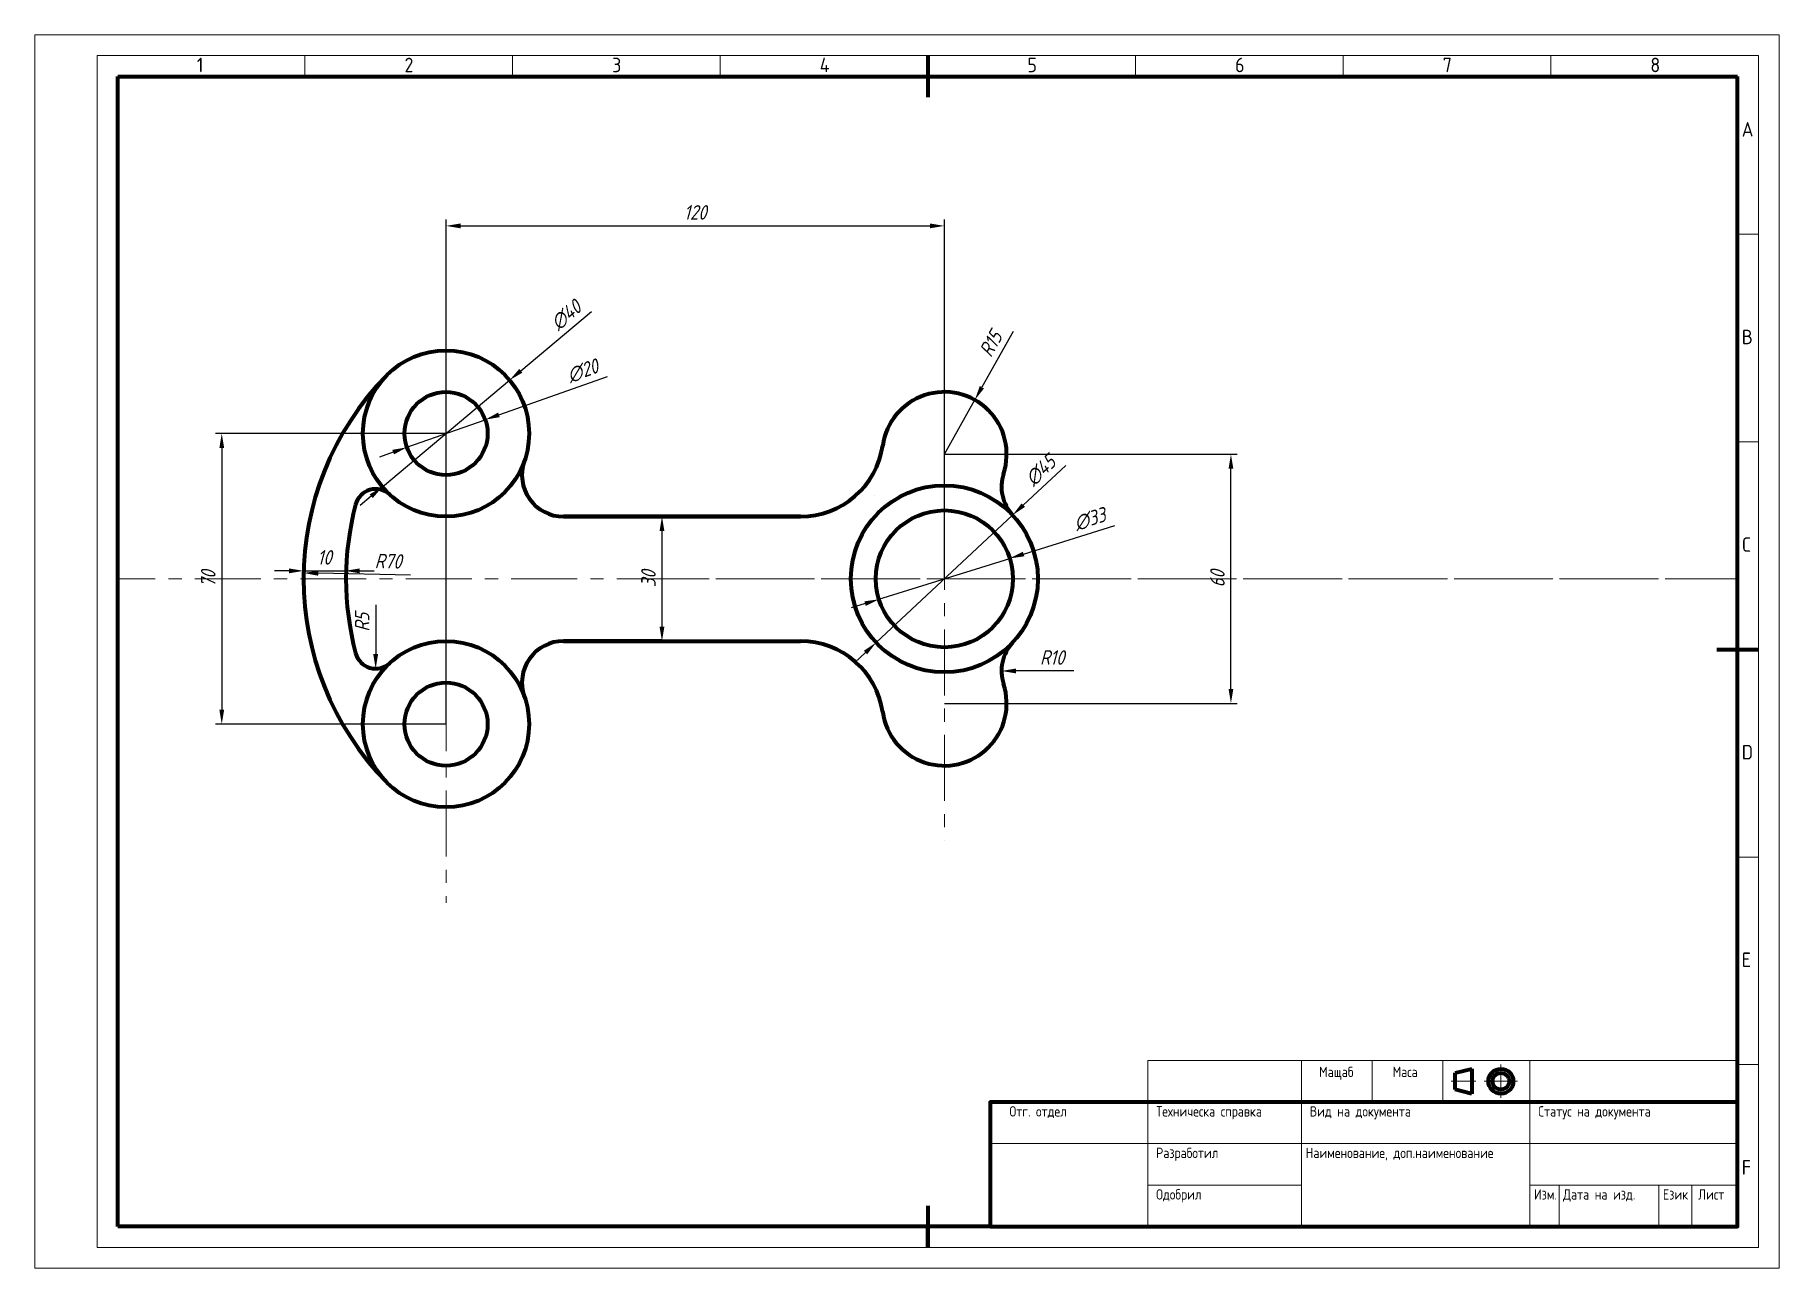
# Model space of a CAD drawing. Extents: x 0 to 420, y 0 to 297.
import ezdxf
from ezdxf.enums import TextEntityAlignment as Align

# ---------------------------------------------------------------- set-up
doc = ezdxf.new("R2010")
doc.units = 0
doc.linetypes.add('CENTER', pattern=[50.8, 31.75, -6.35, 6.35, -6.35])
doc.layers.get('DEFPOINTS').update_dxf_attribs({"linetype": 'CONTINUOUS'})
for name, color, linetype, lineweight in [('Axis', 200, 'CENTER', 20), ('Dimensions', 80, 'CONTINUOUS', 20), ('Narrow', 160, 'CONTINUOUS', 20), ('Text35', 253, 'CONTINUOUS', 35), ('Wide', 10, 'CONTINUOUS', 70)]:
    doc.layers.add(name, color=color, linetype=linetype, lineweight=lineweight)
doc.styles.add('ISO Proportional', font='isocp.shx')
doc.styles.get("Standard").update_dxf_attribs({"font": 'simplexc.shx', "width": 0.8, "oblique": 15})
doc.styles.add('WFTEXTn', font='simplexc.shx', dxfattribs={"width": 0.8})
doc.dimstyles.get("Standard").update_dxf_attribs({"dimtxt": 3.5, "dimasz": 3.5, "dimexe": 1.5, "dimexo": 0, "dimgap": 1.5, "dimtad": 1, "dimdsep": 46, "dimtxsty": 'Standard', "dimcen": -1.5, "dimdle": 1.25, "dimadec": 0, "dimazin": 0, "dimtfac": 0.75, "dimtdec": 1, "dimtmove": 0, "dimatfit": 3, "dimfxl": 1, "dimtolj": 1, "dimarcsym": 0})
doc.dimstyles.new('STANDARD$3', dxfattribs={"dimtxt": 3.5, "dimasz": 3.5, "dimexe": 1.5, "dimexo": 0, "dimgap": 1.5, "dimtad": 1, "dimdsep": 46, "dimtxsty": 'Standard', "dimcen": -1.5, "dimdle": 1.25, "dimadec": 0, "dimazin": 0, "dimtfac": 0.75, "dimtdec": 1, "dimtmove": 0, "dimatfit": 0, "dimfxl": 1, "dimtolj": 1, "dimarcsym": 0})

# ---------------------------------------------------------------- blocks, each defined once
blk = doc.blocks.new('*D18')
at = {"layer": 'DEFPOINTS', "color": 0, "ltscale": 0.5, "transparency": 16777216}
for p in [(108.43, 204.33), (89.57, 197.67)]:
    blk.add_point(p, dxfattribs=at)
at = {"layer": 'Dimensions', "color": 0, "lineweight": -2, "ltscale": 0.5, "transparency": 16777216}
for p, q in [((111.73, 205.49), (137.92, 214.73)), ((89.57, 197.67), (108.43, 204.33)), ((86.27, 196.51), (82.97, 195.34))]:
    blk.add_line(p, q, dxfattribs=at)
at = {"layer": 'Dimensions', "color": 0, "ltscale": 0.5, "transparency": 16777216}
for points in [[(111.54, 206.04), (111.92, 204.94), (108.43, 204.33)], [(86.08, 197.06), (86.46, 195.96), (89.57, 197.67)]]:
    blk.add_solid(points, dxfattribs=at)
at = {"layer": 'Dimensions', "color": 0, "ltscale": 0.5, "transparency": 16777216, "insert": (131.92, 216.06), "char_height": 3.5, "attachment_point": 5, "rotation": 19.44}
blk.add_mtext('\\A1;∅20', dxfattribs=at)
blk = doc.blocks.new('*D19')
at = {"layer": 'DEFPOINTS', "color": 0, "ltscale": 0.5, "transparency": 16777216}
for p in [(114.32, 213.85), (83.68, 188.15)]:
    blk.add_point(p, dxfattribs=at)
at = {"layer": 'Dimensions', "color": 0, "lineweight": -2, "ltscale": 0.5, "transparency": 16777216}
for p, q in [((117.01, 216.1), (133.99, 230.35)), ((83.68, 188.15), (114.32, 213.85)), ((80.99, 185.9), (78.31, 183.65))]:
    blk.add_line(p, q, dxfattribs=at)
at = {"layer": 'Dimensions', "color": 0, "ltscale": 0.5, "transparency": 16777216}
for points in [[(116.63, 216.55), (117.38, 215.65), (114.32, 213.85)], [(80.62, 186.35), (81.37, 185.45), (83.68, 188.15)]]:
    blk.add_solid(points, dxfattribs=at)
at = {"layer": 'Dimensions', "color": 0, "ltscale": 0.5, "transparency": 16777216, "insert": (127.91, 229.49), "char_height": 3.5, "attachment_point": 5, "rotation": 39.9869}
blk.add_mtext('\\A1;∅40', dxfattribs=at)
blk = doc.blocks.new('*D20')
at = {"layer": 'DEFPOINTS', "color": 0, "ltscale": 0.5, "transparency": 16777216}
for p in [(235.44, 181.36), (202.56, 150.64)]:
    blk.add_point(p, dxfattribs=at)
at = {"layer": 'Dimensions', "color": 0, "lineweight": -2, "ltscale": 0.5, "transparency": 16777216}
for p, q in [((238, 183.75), (248.21, 193.29)), ((202.56, 150.64), (235.44, 181.36)), ((200, 148.25), (197.44, 145.86))]:
    blk.add_line(p, q, dxfattribs=at)
at = {"layer": 'Dimensions', "color": 0, "ltscale": 0.5, "transparency": 16777216}
for points in [[(237.6, 184.18), (238.4, 183.32), (235.44, 181.36)], [(199.6, 148.68), (200.4, 147.82), (202.56, 150.64)]]:
    blk.add_solid(points, dxfattribs=at)
at = {"layer": 'Dimensions', "color": 0, "ltscale": 0.5, "transparency": 16777216, "insert": (242.16, 192.09), "char_height": 3.5, "attachment_point": 5, "rotation": 43.0544}
blk.add_mtext('\\A1;∅45', dxfattribs=at)
blk = doc.blocks.new('*D21')
at = {"layer": 'DEFPOINTS', "color": 0, "ltscale": 0.5, "transparency": 16777216}
for p in [(234.75, 170.93), (203.25, 161.07)]:
    blk.add_point(p, dxfattribs=at)
at = {"layer": 'Dimensions', "color": 0, "lineweight": -2, "ltscale": 0.5, "transparency": 16777216}
for p, q in [((238.09, 171.97), (260.06, 178.85)), ((203.25, 161.07), (234.75, 170.93)), ((199.91, 160.03), (196.57, 158.98))]:
    blk.add_line(p, q, dxfattribs=at)
at = {"layer": 'Dimensions', "color": 0, "ltscale": 0.5, "transparency": 16777216}
for points in [[(237.91, 172.53), (238.26, 171.42), (234.75, 170.93)], [(199.74, 160.58), (200.09, 159.47), (203.25, 161.07)]]:
    blk.add_solid(points, dxfattribs=at)
at = {"layer": 'Dimensions', "color": 0, "ltscale": 0.5, "transparency": 16777216, "insert": (254.03, 180.37), "char_height": 3.5, "attachment_point": 5, "rotation": 17.3749}
blk.add_mtext('\\A1;∅33', dxfattribs=at)
blk = doc.blocks.new('*D22')
at = {"layer": 'DEFPOINTS', "color": 0, "ltscale": 0.5, "transparency": 16777216}
for p in [(226.33, 209.09), (219, 196)]:
    blk.add_point(p, dxfattribs=at)
at = {"layer": 'Dimensions', "color": 0, "lineweight": -2, "ltscale": 0.5, "transparency": 16777216}
for p, q in [((235.56, 225.57), (228.04, 212.14)), ((219, 196), (226.33, 209.09))]:
    blk.add_line(p, q, dxfattribs=at)
at = {"layer": 'Dimensions', "color": 0, "ltscale": 0.5, "transparency": 16777216}
blk.add_solid([(227.53, 212.43), (228.55, 211.86), (226.33, 209.09)], dxfattribs=at)
at = {"layer": 'Dimensions', "color": 0, "ltscale": 0.5, "transparency": 16777216, "insert": (230.16, 222.59), "char_height": 3.5, "attachment_point": 5, "rotation": 60.7512}
blk.add_mtext('\\A1;R15', dxfattribs=at)
blk = doc.blocks.new('*D23')
at = {"layer": 'DEFPOINTS', "color": 0, "ltscale": 0.5, "transparency": 16777216}
for p in [(232.75, 143.81), (242.75, 143.81)]:
    blk.add_point(p, dxfattribs=at)
at = {"layer": 'Dimensions', "color": 0, "lineweight": -2, "ltscale": 0.5, "transparency": 16777216}
blk.add_line((250.17, 143.81), (236.25, 143.81), dxfattribs=at)
at = {"layer": 'Dimensions', "color": 0, "ltscale": 0.5, "transparency": 16777216}
blk.add_solid([(236.25, 144.4), (236.25, 143.23), (232.75, 143.81)], dxfattribs=at)
at = {"layer": 'Dimensions', "color": 0, "ltscale": 0.5, "transparency": 16777216, "insert": (244.96, 147.06), "char_height": 3.5, "attachment_point": 5}
blk.add_mtext('\\A1;R10', dxfattribs=at)
blk = doc.blocks.new('*D24')
at = {"layer": 'DEFPOINTS', "color": 0, "ltscale": 0.5, "transparency": 16777216}
for p in [(82.06, 149.38), (82.06, 144.38)]:
    blk.add_point(p, dxfattribs=at)
at = {"layer": 'Dimensions', "color": 0, "lineweight": -2, "ltscale": 0.5, "transparency": 16777216}
blk.add_line((82.06, 159.72), (82.06, 147.88), dxfattribs=at)
at = {"layer": 'Dimensions', "color": 0, "ltscale": 0.5, "transparency": 16777216}
blk.add_solid([(81.47, 147.88), (82.64, 147.88), (82.06, 144.38)], dxfattribs=at)
at = {"layer": 'Dimensions', "color": 0, "ltscale": 0.5, "transparency": 16777216, "insert": (78.81, 155.55), "char_height": 3.5, "attachment_point": 5, "rotation": 90}
blk.add_mtext('\\A1;R5', dxfattribs=at)
blk = doc.blocks.new('*D25')
at = {"layer": 'DEFPOINTS', "color": 0, "ltscale": 0.5, "transparency": 16777216}
for p in [(64.72, 167.41), (134.71, 166)]:
    blk.add_point(p, dxfattribs=at)
at = {"layer": 'Dimensions', "color": 0, "lineweight": -2, "ltscale": 0.5, "transparency": 16777216}
blk.add_line((90.48, 166.89), (68.22, 167.34), dxfattribs=at)
at = {"layer": 'Dimensions', "color": 0, "ltscale": 0.5, "transparency": 16777216}
blk.add_solid([(68.23, 167.92), (68.21, 166.75), (64.72, 167.41)], dxfattribs=at)
at = {"layer": 'Dimensions', "color": 0, "ltscale": 0.5, "transparency": 16777216, "insert": (85.07, 170.25), "char_height": 3.5, "attachment_point": 5, "rotation": 358.8475}
blk.add_mtext('\\A1;R70', dxfattribs=at)
blk = doc.blocks.new('*D26')
at = {"layer": 'DEFPOINTS', "color": 0, "ltscale": 0.5, "transparency": 16777216}
for p in [(64.72, 167.41), (74.72, 167.92), (74.72, 167.41)]:
    blk.add_point(p, dxfattribs=at)
at = {"layer": 'Dimensions', "color": 0, "lineweight": -2, "ltscale": 0.5, "transparency": 16777216}
for p, q in [((64.72, 167.41), (64.72, 169.42)), ((74.72, 167.41), (74.72, 169.42)), ((61.22, 167.92), (57.72, 167.92)), ((64.72, 167.92), (74.72, 167.92)), ((78.22, 167.92), (81.72, 167.92))]:
    blk.add_line(p, q, dxfattribs=at)
at = {"layer": 'Dimensions', "color": 0, "ltscale": 0.5, "transparency": 16777216}
for points in [[(61.22, 168.5), (61.22, 167.34), (64.72, 167.92)], [(78.22, 168.5), (78.22, 167.34), (74.72, 167.92)]]:
    blk.add_solid(points, dxfattribs=at)
at = {"layer": 'Dimensions', "color": 0, "ltscale": 0.5, "transparency": 16777216, "insert": (69.72, 171.17), "char_height": 3.5, "attachment_point": 5}
blk.add_mtext('\\A1;10', dxfattribs=at)
blk = doc.blocks.new('*D27')
at = {"layer": 'DEFPOINTS', "color": 0, "ltscale": 0.5, "transparency": 16777216}
for p in [(99, 201), (45, 131), (99, 131)]:
    blk.add_point(p, dxfattribs=at)
at = {"layer": 'Dimensions', "color": 0, "lineweight": -2, "ltscale": 0.5, "transparency": 16777216}
for p, q in [((99, 201), (43.5, 201)), ((45, 197.5), (45, 134.5)), ((99, 131), (43.5, 131))]:
    blk.add_line(p, q, dxfattribs=at)
at = {"layer": 'Dimensions', "color": 0, "ltscale": 0.5, "transparency": 16777216}
for points in [[(44.42, 197.5), (45.58, 197.5), (45, 201)], [(44.42, 134.5), (45.58, 134.5), (45, 131)]]:
    blk.add_solid(points, dxfattribs=at)
at = {"layer": 'Dimensions', "color": 0, "ltscale": 0.5, "transparency": 16777216, "insert": (41.75, 166), "char_height": 3.5, "attachment_point": 5, "rotation": 90}
blk.add_mtext('\\A1;70', dxfattribs=at)
blk = doc.blocks.new('*D28')
at = {"layer": 'DEFPOINTS', "color": 0, "ltscale": 0.5, "transparency": 16777216}
for p in [(219, 196), (288, 196), (219, 136)]:
    blk.add_point(p, dxfattribs=at)
at = {"layer": 'Dimensions', "color": 0, "lineweight": -2, "ltscale": 0.5, "transparency": 16777216}
for p, q in [((219, 196), (289.5, 196)), ((288, 139.5), (288, 192.5)), ((219, 136), (289.5, 136))]:
    blk.add_line(p, q, dxfattribs=at)
at = {"layer": 'Dimensions', "color": 0, "ltscale": 0.5, "transparency": 16777216}
for points in [[(287.42, 192.5), (288.58, 192.5), (288, 196)], [(287.42, 139.5), (288.58, 139.5), (288, 136)]]:
    blk.add_solid(points, dxfattribs=at)
at = {"layer": 'Dimensions', "color": 0, "ltscale": 0.5, "transparency": 16777216, "insert": (284.75, 166), "char_height": 3.5, "attachment_point": 5, "rotation": 90}
blk.add_mtext('\\A1;60', dxfattribs=at)
blk = doc.blocks.new('*D29')
at = {"layer": 'DEFPOINTS', "color": 0, "ltscale": 0.5, "transparency": 16777216}
for p in [(151, 181), (151, 151), (151, 151)]:
    blk.add_point(p, dxfattribs=at)
at = {"layer": 'Dimensions', "color": 0, "lineweight": -2, "ltscale": 0.5, "transparency": 16777216}
for p, q in [((151, 181), (149.5, 181)), ((151, 177.5), (151, 154.5)), ((151, 151), (149.5, 151))]:
    blk.add_line(p, q, dxfattribs=at)
at = {"layer": 'Dimensions', "color": 0, "ltscale": 0.5, "transparency": 16777216}
for points in [[(150.42, 177.5), (151.58, 177.5), (151, 181)], [(150.42, 154.5), (151.58, 154.5), (151, 151)]]:
    blk.add_solid(points, dxfattribs=at)
at = {"layer": 'Dimensions', "color": 0, "ltscale": 0.5, "transparency": 16777216, "insert": (147.75, 166), "char_height": 3.5, "attachment_point": 5, "rotation": 90}
blk.add_mtext('\\A1;30', dxfattribs=at)
blk = doc.blocks.new('*D30')
at = {"layer": 'DEFPOINTS', "color": 0, "ltscale": 0.5, "transparency": 16777216}
for p in [(219, 251), (219, 166), (99, 131)]:
    blk.add_point(p, dxfattribs=at)
at = {"layer": 'Dimensions', "color": 0, "lineweight": -2, "ltscale": 0.5, "transparency": 16777216}
for p, q in [((99, 131), (99, 252.5)), ((219, 166), (219, 252.5)), ((102.5, 251), (215.5, 251))]:
    blk.add_line(p, q, dxfattribs=at)
at = {"layer": 'Dimensions', "color": 0, "ltscale": 0.5, "transparency": 16777216}
for points in [[(102.5, 251.58), (102.5, 250.42), (99, 251)], [(215.5, 251.58), (215.5, 250.42), (219, 251)]]:
    blk.add_solid(points, dxfattribs=at)
at = {"layer": 'Dimensions', "color": 0, "ltscale": 0.5, "transparency": 16777216, "insert": (159, 254.25), "char_height": 3.5, "attachment_point": 5}
blk.add_mtext('\\A1;120', dxfattribs=at)

msp = doc.modelspace()

# ---------------------------------------------------------------- linework, layer by layer
at = {"layer": 'Axis', "ltscale": 0.5}
for p, q in [((99, 201), (99, 242)), ((99, 242), (99, 88)), ((219, 196), (219, 230)), ((219, 230), (219, 103)), ((410, 166), (20, 166)), ((144.895, 166), (410, 166))]:
    msp.add_line(p, q, dxfattribs=at)
at = {"layer": 'Narrow'}
for p, q in [((420, 297), (0, 297)), ((0, 297), (0, 0)), ((420, 297), (420, 0)), ((415, 292), (15, 292)), ((15, 292), (15, 5)), ((65, 292), (65, 287)), ((115, 292), (115, 287)), ((165, 292), (165, 287)), ((265, 292), (265, 287)), ((315, 292), (315, 287)), ((365, 292), (365, 287)), ((415, 292), (415, 5)), ((410, 249), (415, 249)), ((410, 199), (415, 199)), ((410, 99), (415, 99)), ((305.002, 40), (305.002, 50)), ((322.002, 40), (322.002, 50)), ((339.002, 40), (339.002, 50)), ((353, 41), (353, 49)), ((360.002, 40), (360.002, 50)), ((410, 49), (415, 49)), ((341, 45), (347, 45)), ((349, 45), (357, 45)), ((268.002, 10), (268.002, 40)), ((305.002, 10), (305.002, 40)), ((360.002, 10), (360.002, 40)), ((230, 30), (410, 30)), ((268.002, 20), (305.002, 20)), ((360.018, 20), (410, 20)), ((367.002, 20), (367.002, 10)), ((391.002, 10.108), (391.002, 20)), ((399, 9.935), (399, 20)), ((15, 5), (415, 5)), ((0, 0), (420, 0))]:
    msp.add_line(p, q, dxfattribs=at)
msp.add_lwpolyline([(268.002, 40), (410, 40), (410, 50), (268.002, 50)], close=True, dxfattribs=at)
at = {"layer": 'Wide'}
for p, q in [((215, 292), (215, 282)), ((20, 10), (20, 287)), ((20, 287), (410, 287)), ((410, 10), (410, 287)), ((405, 149), (415, 149)), ((342, 47), (346, 48)), ((342, 43), (342, 47)), ((346, 48), (346, 42)), ((346, 42), (342, 43)), ((215, 15), (215, 5)), ((215, 5), (215, 10))]:
    msp.add_line(p, q, dxfattribs=at)
at = {"layer": 'Wide', "ltscale": 0.5}
for p, q in [((202.229, 186), (202.229, 186)), ((184.359, 181), (127.284, 181)), ((127.284, 181), (151, 181)), ((151, 181), (184.359, 181)), ((151, 151), (127.284, 151)), ((127.284, 151), (184.359, 151)), ((230, 10), (20, 10))]:
    msp.add_line(p, q, dxfattribs=at)
at = {"layer": 'Wide'}
msp.add_lwpolyline([(230, 10), (410, 10), (410, 40), (230, 40)], close=True, dxfattribs=at)
at = {"layer": 'Wide', "ltscale": 0.5}
for centre, radius in [((99, 201), 20), ((99, 201), 10), ((219, 166), 22.5), ((219, 166), 16.5), ((99, 131), 20), ((99, 131), 10)]:
    msp.add_circle(centre, radius, dxfattribs=at)
at = {"layer": 'Wide'}
for radius in [3, 2]:
    msp.add_circle((353, 45), radius, dxfattribs=at)
at = {"layer": 'Wide', "ltscale": 0.5}
for centre, radius, start, end in [((134.707, 166), 70, 135.573, 224.427), ((219, 196), 15, 341.79004, 171.78679), ((184.359, 201), 20, 270, 351.78679), ((127.284, 191), 10, 160.52878, 270), ((242.748, 188.188), 10, 161.79004, 223.05439), ((82.055, 182.619), 5, 47.3284, 165.18654), ((144.895, 166), 70, 165.18654, 194.81346), ((82.055, 149.381), 5, 194.81346, 312.6716), ((127.284, 141), 10, 90, 199.47122), ((184.359, 131), 20, 8.21321, 90), ((242.748, 143.812), 10, 136.94561, 198.20996), ((219, 136), 15, 188.21321, 18.20996)]:
    msp.add_arc(centre, radius, start, end, dxfattribs=at)

# ---------------------------------------------------------------- texts
at = {"layer": 'Text35', "ltscale": 0.5, "style": 'ISO Proportional'}
for s, p in [('1', (39, 288)), ('2', (89, 288)), ('3', (139, 288)), ('4', (189, 288)), ('5', (239, 288)), ('6', (289, 288)), ('7', (339, 288)), ('8', (389, 288)), ('A', (411, 272.5)), ('B', (411, 222.5)), ('C', (411, 172.5)), ('D', (411, 122.5)), ('E', (411, 72.5)), ('F', (411, 22.5))]:
    msp.add_text(s, height=3.5, dxfattribs=at).set_placement(p)
at = {"layer": 'Text35', "style": 'WFTEXTn', "width": 0.8}
for s, p in [('Мащаб', (313.381, 46)), ('Маса', (329.952, 46)), ('Отг. отдел', (241.571, 36.5))]:
    msp.add_text(s, height=2.5, dxfattribs=at).set_placement(p, align=Align.CENTER)
for s, p in [('Техническа справка', (270, 36.5)), ('Вид на документа', (307, 36.5)), ('Статус на документа', (362, 36.5)), ('Разработил', (270, 26.5)), ('Наименование, доп.наименование', (306, 26.5)), ('Одобрил', (270, 16.5)), ('Изм.', (361, 16.5)), ('Дата на изд.', (367.998, 16.5)), ('Език', (392.017, 16.5)), ('Лист', (400.514, 16.5))]:
    msp.add_text(s, height=2.5, dxfattribs=at).set_placement(p)

# ---------------------------------------------------------------- dimensions: what is measured, and where the dimension line sits
at = {"layer": 'Dimensions', "ltscale": 0.5}
dim = msp.add_linear_dim(base=(219, 251), p1=(99, 131), p2=(219, 166), dimstyle='Standard', dxfattribs=at)
dim.commit()
dim.dimension.update_dxf_attribs({"geometry": '*D30', "text_midpoint": (159, 254.25)})
for p1, p2, picture, middle in [((83.676, 188.148), (114.324, 213.852), '*D19', (130, 227)), ((89.57, 197.672), (108.43, 204.328), '*D18', (133, 213)), ((202.559, 150.639), (235.441, 181.361), '*D20', (244.381, 189.714)), ((203.253, 161.073), (234.747, 170.927), '*D21', (255, 177.264))]:
    dim = msp.add_diameter_dim_2p(p1=p1, p2=p2, dimstyle='STANDARD$3', dxfattribs=at)
    dim.commit()
    dim.dimension.update_dxf_attribs({"geometry": picture, "text_midpoint": middle, "dimtype": 163})
for center, mpoint, picture, middle in [((219, 196), (226.329, 209.088), '*D22', (233, 221)), ((134.707, 166), (64.721, 167.408), '*D25', (85, 167)), ((82.055, 149.381), (82.055, 144.381), '*D24', (82.055, 155.55)), ((242.748, 143.812), (232.748, 143.812), '*D23', (244.961, 143.812))]:
    dim = msp.add_radius_dim(center=center, mpoint=mpoint, dimstyle='Standard', dxfattribs=at)
    dim.commit()
    dim.dimension.update_dxf_attribs({"geometry": picture, "text_midpoint": middle, "dimtype": 164})
for p1, p2, distance, picture, middle in [((99, 201), (99, 131), -54, '*D27', (41.75, 166)), ((219, 136), (219, 196), -69, '*D28', (284.75, 166)), ((151, 181), (151, 151), 0, '*D29', (147.75, 166)), ((64.721, 167.408), (74.721, 167.408), 0.513, '*D26', (69.721, 171.171))]:
    dim = msp.add_aligned_dim(p1=p1, p2=p2, distance=distance, dimstyle='Standard', dxfattribs=at)
    dim.commit()
    dim.dimension.update_dxf_attribs({"geometry": picture, "text_midpoint": middle})

doc.saveas('drawing.dxf')
